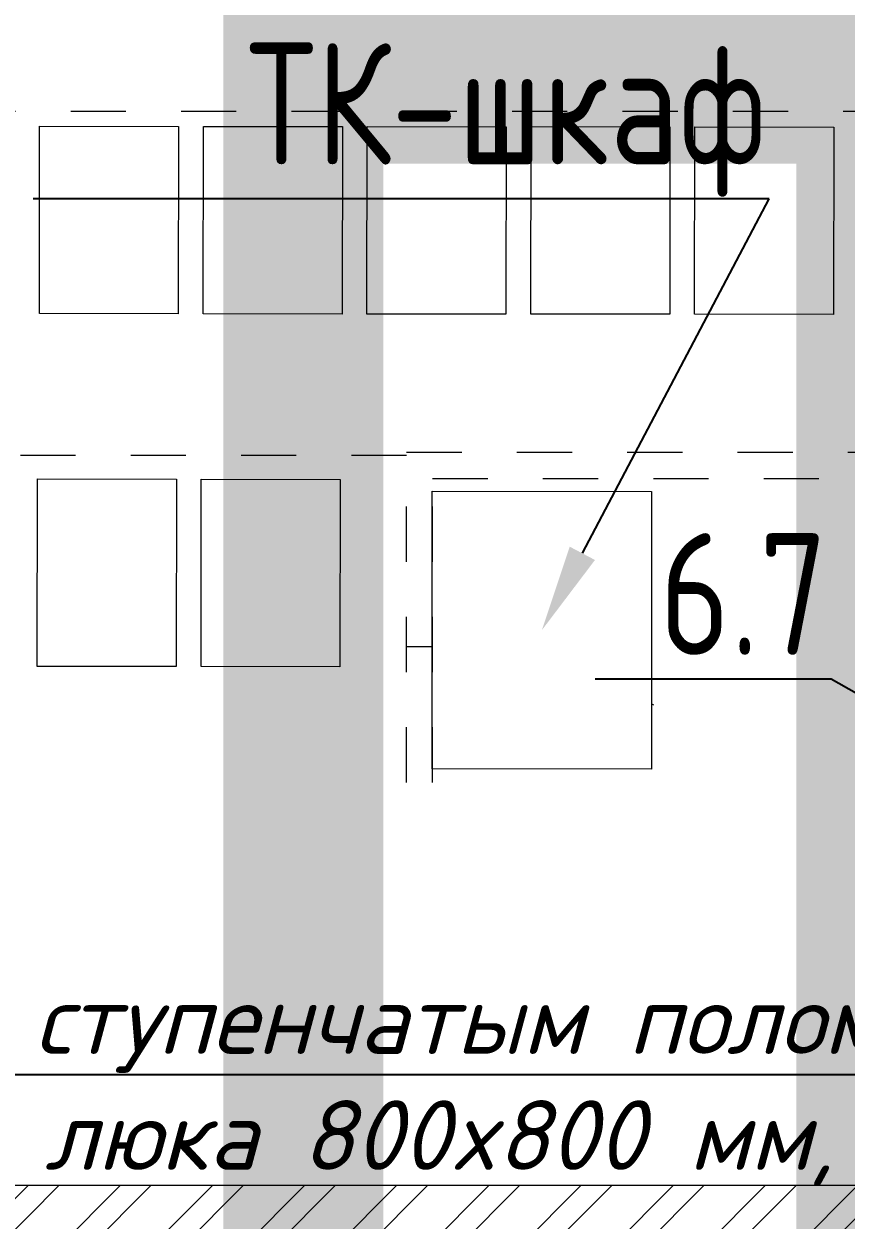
# Model space of a CAD drawing. Header units: millimetres. Extents: x 0 to 627661, y -95767 to 300888.
# Drawn here: x 496678 to 499043, y 2637 to 6078 of the extents above; entities that cross this region are included whole.
import ezdxf
from ezdxf import colors
from ezdxf.entities.mleader import LeaderData, LeaderLine
from ezdxf.enums import TextEntityAlignment as Align
from ezdxf.math import Vec2, Vec3

# ---------------------------------------------------------------- set-up
doc = ezdxf.new("R2018")
doc.units = ezdxf.units.MM
doc.linetypes.add('CENTER', pattern=[2, 1.25, -0.25, 0.25, -0.25])
doc.linetypes.add('Штрих', pattern=[6.35, 3.175, -3.175])
for name, color, linetype, lineweight in [('_TEXT', 7, 'Continuous', 30), ('АР_Выноски АПР', 5, 'Continuous', 5), ('АР_Маркер экспликации', 239, 'Continuous', 13), ('АР_Номер помещения', 250, 'Continuous', 9), ('АР_Оси', 7, 'Continuous', 25), ('АР_Сущ Несущая стена', 250, 'Continuous', 50), ('АР_Штриховка кирпич', 250, 'Continuous', 9)]:
    doc.layers.add(name, color=color, linetype=linetype, lineweight=lineweight)
doc.layers.add('АР_лестницы', color=7, linetype='Continuous', lineweight=15, true_color=0xff24ff)
doc.layers.add('ТХ_ОБЩЕЕ', color=7, linetype='Continuous', lineweight=0, true_color=0x7b7b7b)
doc.layers.add('АР_Названия помещений', color=124, linetype='Continuous', lineweight=5, plot=False)
doc.layers.add('АР_Помещения_площадь', color=19, linetype='Continuous', lineweight=9, plot=False)
doc.layers.add('ТХ_обор_акт.зал', color=50, linetype='Continuous')
doc.styles.add('ISOCPEUR', font='', dxfattribs={"height": 250})
doc.styles.get("Standard").update_dxf_attribs({"font": 'GOST.TTF'})
doc.styles.get('ISOCPEUR').set_extended_font_data('ISOCPEUR', italic=True)

# ---------------------------------------------------------------- blocks, each defined once
blk = doc.blocks.new('*U236')
at = {"color": 7, "style": 'ISOCPEUR', "width": 0.7, "flags": 1}
blk.add_attdef('КАТЕГОРИЯ', (-499.2, -2092.2), '', height=250, dxfattribs=at)
at = {"layer": 'АР_Номер помещения', "color": 7, "style": 'ISOCPEUR', "width": 0.7}
blk.add_attdef('НОМЕР_ПОМЕЩЕНИЯ', text='', height=300, dxfattribs=at).set_placement((-13874.5, 6637.6), align=Align.MIDDLE_CENTER)
at = {"layer": 'АР_Помещения_площадь', "color": 7, "lineweight": 30, "width": 0.7, "flags": 104}
blk.add_attdef('ИМЯ_ПОМЕЩЕНИЯ', text='', height=100, dxfattribs=at).set_placement((157.6, 1217.1), align=Align.MIDDLE_CENTER)
at = {"layer": 'АР_Помещения_площадь', "color": 7, "style": 'ISOCPEUR', "width": 0.7}
blk.add_attdef('ПЛОЩАДЬ_ПОМЕЩЕНИЯ', text='', height=200, dxfattribs=at).set_placement((-12654.6, 407.7), align=Align.MIDDLE_RIGHT)
blk = doc.blocks.new('A$C064f767a')
at = {"layer": 'АР_лестницы', "linetype": 'Штрих', "ltscale": 50}
for p, q in [((11310, 3090), (50, 3090)), ((4180, 2100), (0, 2100)), ((4180, 2100), (1277.4, 2100)), ((4255, 1549.6), (4180, 1549.6))]:
    blk.add_line(p, q, dxfattribs=at)
for points in [[(4180, 1159), (4180, 2109), (7180, 2109), (7180, 1159)], [(4255, 1159), (4255, 2034), (7105, 2034), (7105, 1159)]]:
    blk.add_lwpolyline(points, dxfattribs=at)
blk = doc.blocks.new('table oborud')
at = {"layer": 'ТХ_ОБЩЕЕ'}
blk.add_lwpolyline([(743357.7, 691126.8), (743354.9, 691120.5)], dxfattribs=at)

msp = doc.modelspace()

# ---------------------------------------------------------------- hatches: boundary and pattern name
at = {"layer": 'АР_Штриховка кирпич', "lineweight": 9, "ltscale": 100}
h = msp.add_hatch(dxfattribs=at)
h.set_pattern_fill('ANSI32', color=256, scale=500)
h.set_pattern_definition([(45, (-457967.67, 84873.7), (-132.58252, 132.58252), []), (45, (-457879.28, 84873.7), (-132.58252, 132.58252), [])])
h.paths.add_polyline_path([(493598.8, 3751.6), (492958.8, 3751.6), (492958.8, 2096.6), (499959, 2096.6), (499959, 2736.6), (493598.9, 2736.6)])

# ---------------------------------------------------------------- linework, layer by layer
at = {"lineweight": 9, "elevation": 0}
msp.add_lwpolyline([(498483.4, 3933.5), (497852.6, 3934.5), (497852.6, 4734.1), (498483.4, 4733.1)], close=True, dxfattribs=at)
at = {"layer": 'АР_Оси', "linetype": 'CENTER', "lineweight": 9, "ltscale": 1000}
msp.add_line((481145.2, 2736.6), (564742.4, 2736.6), dxfattribs=at)
at = {"layer": 'АР_Сущ Несущая стена', "lineweight": 9, "ltscale": 100}
msp.add_line((493598.8, 2736.6), (510574, 2736.6), dxfattribs=at)
at = {"layer": 'ТХ_обор_акт.зал', "color": 6, "lineweight": 9, "ltscale": 100, "transparency": 33554687}
for points in [[(497122.7, 5783.3), (497122, 5243.9), (496722.2, 5244.6), (496723, 5784)], [(497594, 5782.7), (497593.3, 5243.3), (497193.6, 5244), (497194.3, 5783.4)], [(498065.3, 5782.1), (498064.6, 5242.7), (497664.9, 5243.4), (497665.6, 5782.8)], [(498536.6, 5782.1), (498535.9, 5242.7), (498136.2, 5243.4), (498136.9, 5782.8)], [(499008, 5781.5), (499007.2, 5242), (498607.5, 5242.8), (498608.2, 5782.2)], [(497116.6, 4768.4), (497115.9, 4229), (496716.2, 4229.7), (496716.9, 4769.1)], [(497587.9, 4767.8), (497587.2, 4228.3), (497187.5, 4229), (497188.2, 4768.5)]]:
    msp.add_lwpolyline(points, close=True, dxfattribs=at)

# ---------------------------------------------------------------- block references
at = {"lineweight": 9, "rotation": 90}
msp.add_blockref('table oborud', (1189610.2, -739236.2, 0), dxfattribs=at)
at = {"layer": '_TEXT', "color": 1, "lineweight": 9, "ltscale": 500}
msp.add_blockref('A$C064f767a', (493598.8, 2736.6), dxfattribs=at)
at = {"layer": 'АР_Маркер экспликации', "lineweight": 9}
ref = msp.add_blockref('*U236', (505402.9, 26923.3), dxfattribs=at)
lines = msp.add_mtext('\\W0.8000;Кабинет материальной технологии тип 2', dxfattribs={"layer": 'АР_Названия помещений', "insert": (491568.6, 31731.1), "char_height": 4891.956, "width": 926.94, "attachment_point": 1})
ref.add_attrib('ИМЯ_ПОМЕЩЕНИЯ', '', (491568.6, 31731.1), dxfattribs={"flags": 104}).embed_mtext(lines)

# ---------------------------------------------------------------- leaders
at = {"lineweight": 9}
ml = msp.add_multileader_mtext('Standard', dxfattribs=at)
ml.set_content('ТК-шкаф', color=256)
ml.set_leader_properties()
ml.build(insert=Vec2(0, 0))
ml.multileader.update_dxf_attribs({"text_left_attachment_type": 6, "text_right_attachment_type": 6, "arrow_head_size": 250})
ctx = ml.context
ctx.base_point, ctx.char_height, ctx.arrow_head_size, ctx.plane_origin = Vec3(497258.8, 5574.7, 0), 350, 250, Vec3(496871.6, 5370.3, 0)
ctx.left_attachment, ctx.right_attachment, ctx.text_align_type = 6, 6, 2
notes = []
notes.append((ctx, [(1, (1, 1, 0), (498821.6, 5574.7, 0), (-1, 0), 8, [(0, [(498168, 4333.8, 0)], 0, [])])]))
ctx.mtext.insert, ctx.mtext.alignment, ctx.mtext.flow_direction = Vec3(498811.6, 6024.5, 0), 3, 5
ml = msp.add_multileader_mtext('Standard', dxfattribs=at)
ml.set_content('6.7', color=256)
ml.set_leader_properties()
ml.build(insert=Vec2(0, 0))
ml.multileader.update_dxf_attribs({"text_left_attachment_type": 6, "text_right_attachment_type": 6, "arrow_head_size": 250})
ctx = ml.context
ctx.base_point, ctx.char_height, ctx.arrow_head_size, ctx.plane_origin = Vec3(498525.5, 4193.1, 0), 350, 250, Vec3(498240.7, 4829.5, 0)
ctx.left_attachment, ctx.right_attachment, ctx.text_align_type = 6, 6, 2
notes.append((ctx, [(1, (1, 1, 0), (499000.8, 4193.1, 0), (-1, 0), 8, [(0, [(499368.8, 3982.7, 0)], 0, [])])]))
ctx.mtext.insert, ctx.mtext.alignment, ctx.mtext.flow_direction = Vec3(498990.8, 4613.1, 0), 3, 5
at = {"layer": 'АР_Выноски АПР', "lineweight": 9}
ml = msp.add_multileader_mtext('Standard', dxfattribs=at)
ml.set_content('Для доступа в объем под ступенчатым полом предусмотреть устройство люка 800x800 мм, на отм. +5,640 и закрепленную металлическую стремянку заводского изготовления ', color=256, style='ISOCPEUR')
ml.set_leader_properties()
ml.build(insert=Vec2(0, 0))
ml.multileader.update_dxf_attribs({"text_left_attachment_type": 6, "text_right_attachment_type": 6, "dogleg_length": 26, "arrow_head_size": 250})
ctx = ml.context
ctx.base_point, ctx.char_height, ctx.arrow_head_size, ctx.landing_gap_size, ctx.plane_origin = Vec3(493355.6, 3054.6), 200, 250, 25, Vec3(482559.1, 10716.2)
ctx.left_attachment, ctx.right_attachment = 6, 6
notes.append((ctx, [(0, (1, 1, 0), (499641.9, 3054.6), (-1, 0), 26, [(0, [(500434.7, 3365)], 0, [])])]))
ctx.mtext.insert, ctx.mtext.width, ctx.mtext.defined_height, ctx.mtext.flow_direction = Vec3(493380.6, 3314.6), 6224.103, 5579.5, 5
for ctx, leaders in notes:
    for number, flags, end, landing, length, lines in leaders:
        leader = LeaderData()
        leader.index, (leader.has_last_leader_line, leader.has_dogleg_vector, leader.attachment_direction) = number, flags
        leader.last_leader_point, leader.dogleg_vector, leader.dogleg_length = Vec3(end), Vec3(landing), length
        for number, points, colour, breaks in lines:
            line = LeaderLine()
            line.index, line.vertices, line.color, line.breaks = number, Vec3.list(points), colors.encode_raw_color(colour), breaks
            leader.lines.append(line)
        ctx.leaders.append(leader)

doc.saveas('drawing.dxf')
